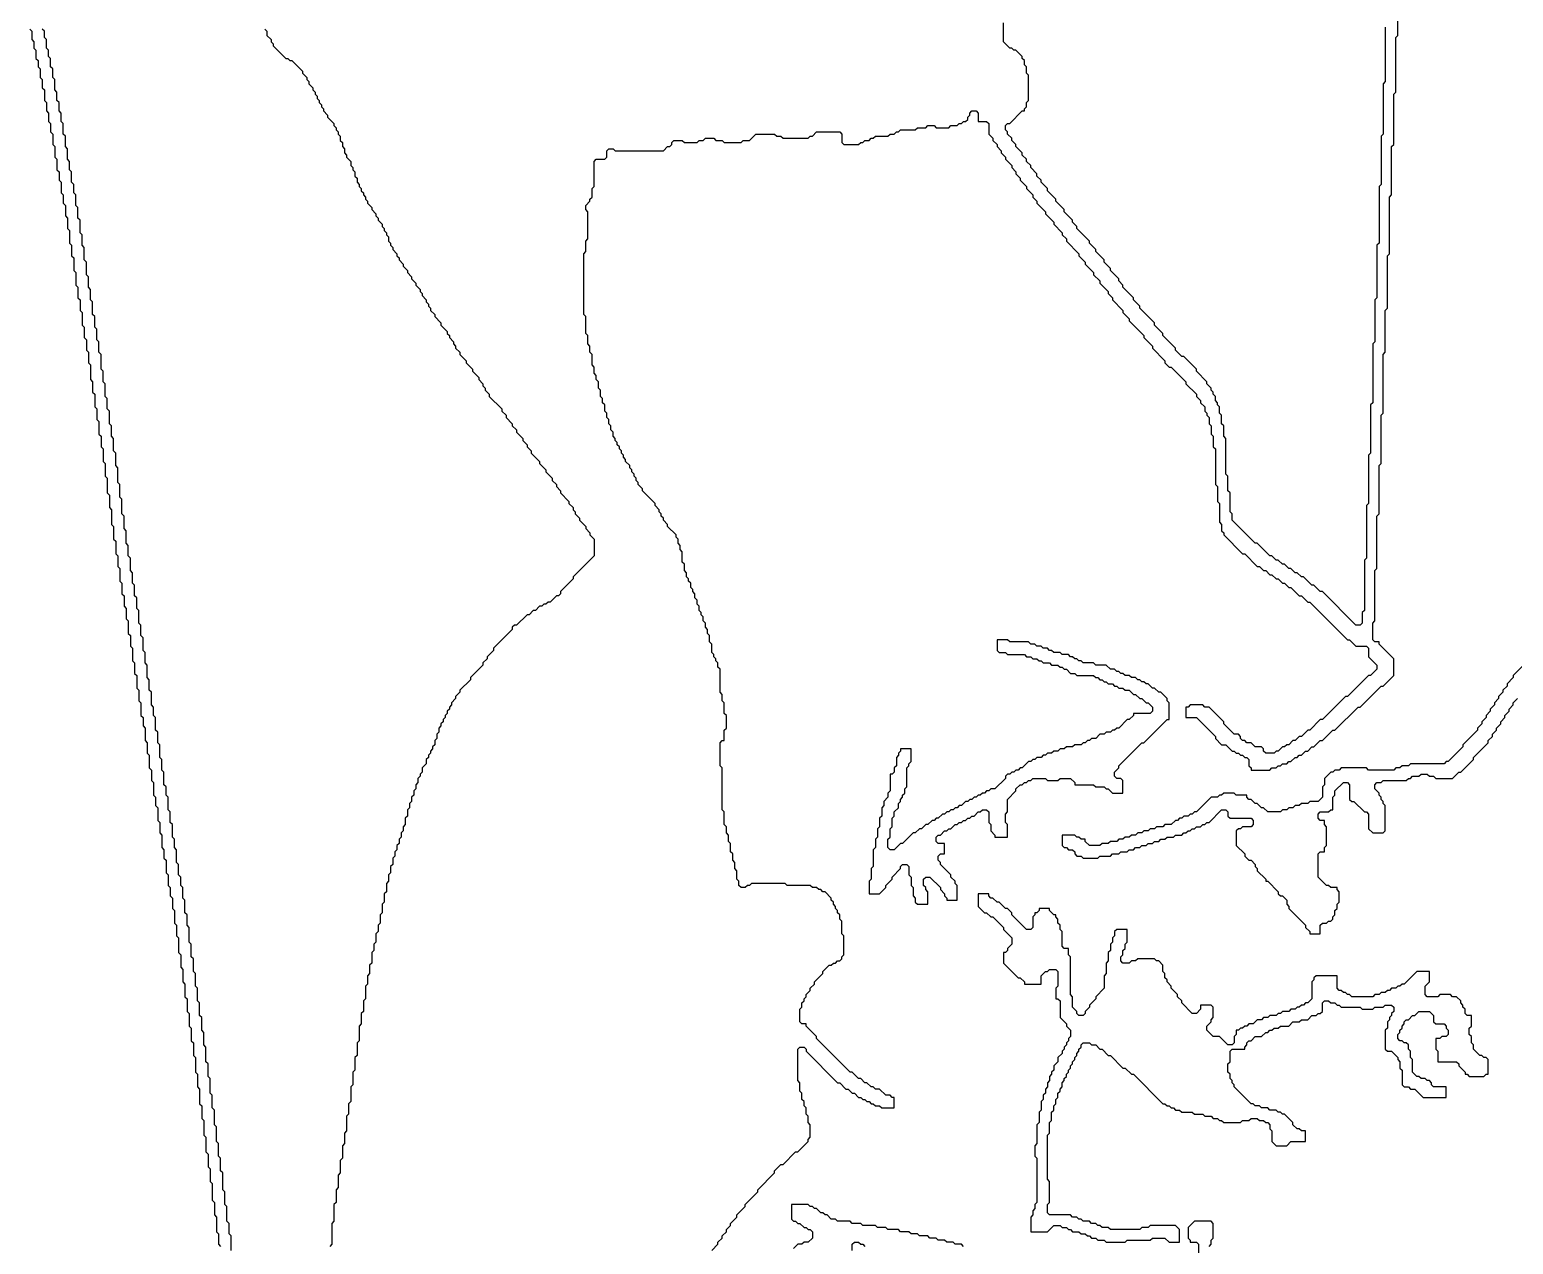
# Model space of a CAD drawing. Header units: metres. Extents: x 0 to 333, y 0 to 424.
# Drawn here: x 193.4 to 252.3, y 69.8 to 118 of the extents above; entities that cross this region are included whole.
import ezdxf

# ---------------------------------------------------------------- set-up
doc = ezdxf.new("R2010")
doc.units = ezdxf.units.M

msp = doc.modelspace()

# ---------------------------------------------------------------- linework, layer by layer
for points in [[(220.5, 69.5), (220.75, 69.75), (220.75, 69.833), (220.917, 70), (220.917, 70.083), (221.083, 70.25), (221.083, 70.333), (221.25, 70.5), (221.25, 70.583), (221.5, 70.833), (221.5, 70.917), (221.833, 71.25), (221.833, 71.333), (222.333, 71.833), (222.333, 71.917), (223, 72.583), (223, 72.667), (223.25, 72.917), (223.333, 72.917), (223.833, 73.417), (223.917, 73.417), (224.333, 73.833), (224.333, 73.917), (224.417, 74), (224.417, 74.5), (224.333, 74.583), (224.333, 74.833), (224.25, 74.917), (224.25, 75.167), (224.167, 75.25), (224.167, 75.417), (224.083, 75.5), (224.083, 75.75), (224, 75.833), (224, 76.167), (223.917, 76.25), (223.917, 77.5), (224, 77.583), (224.167, 77.583), (224.25, 77.5), (224.25, 77.417), (225.5, 76.167), (225.583, 76.167), (225.833, 75.917), (225.917, 75.917), (226.083, 75.75), (226.167, 75.75), (226.333, 75.583), (226.417, 75.583), (226.5, 75.5), (226.583, 75.5), (226.667, 75.417), (226.75, 75.417), (226.833, 75.333), (226.917, 75.333), (227, 75.25), (227.167, 75.25), (227.25, 75.167), (227.75, 75.167), (227.75, 75.583), (227.667, 75.583), (227.583, 75.667), (227.417, 75.667), (227.167, 75.917), (227, 75.917), (226.917, 76), (226.833, 76), (226.667, 76.167), (226.583, 76.167), (226.417, 76.333), (226.333, 76.333), (226.083, 76.583), (226, 76.583), (224.667, 77.917), (224.667, 78), (224.25, 78.417), (224.25, 78.5), (224.083, 78.5), (224, 78.583), (224, 79.083), (224.083, 79.167), (224.083, 79.333), (224.167, 79.417), (224.167, 79.5), (224.25, 79.583), (224.25, 79.667), (224.417, 79.833), (224.417, 79.917), (224.583, 80.083), (224.583, 80.167), (224.917, 80.5), (224.917, 80.583), (225.167, 80.833), (225.25, 80.833), (225.333, 80.917), (225.417, 80.917), (225.5, 81), (225.583, 81), (225.667, 81.083), (225.667, 81.167), (225.75, 81.25), (225.75, 82), (225.667, 82.083), (225.667, 82.583), (225.583, 82.667), (225.583, 82.833), (225.5, 82.917), (225.5, 83), (225.417, 83.083), (225.417, 83.167), (225.333, 83.25), (225.333, 83.333), (225.25, 83.417), (225.25, 83.5), (225, 83.75), (224.917, 83.75), (224.833, 83.833), (224.75, 83.833), (224.667, 83.917), (224.5, 83.917), (224.417, 84), (223.5, 84), (223.417, 84.083), (222.083, 84.083), (222, 84), (221.917, 84), (221.833, 83.917), (221.667, 83.917), (221.583, 84), (221.583, 84.167), (221.5, 84.25), (221.5, 84.583), (221.417, 84.667), (221.417, 84.917), (221.333, 85), (221.333, 85.25), (221.25, 85.333), (221.25, 85.667), (221.167, 85.75), (221.167, 86), (221.083, 86.083), (221.083, 86.333), (221, 86.417), (221, 86.917), (220.917, 87), (220.917, 88.667), (220.833, 88.75), (220.833, 89.667), (220.917, 89.75), (221, 89.75), (221, 90.167), (221.083, 90.25), (221.083, 90.75), (221, 90.833), (221, 91.25), (220.917, 91.333), (220.917, 91.583), (220.833, 91.667), (220.833, 92.583), (220.75, 92.667), (220.75, 92.833), (220.667, 92.917), (220.667, 93), (220.583, 93.083), (220.583, 93.167), (220.5, 93.25), (220.5, 93.583), (220.417, 93.667), (220.417, 93.917), (220.333, 94), (220.333, 94.167), (220.25, 94.25), (220.25, 94.417), (220.167, 94.5), (220.167, 94.667), (220.083, 94.75), (220.083, 94.833), (220, 94.917), (220, 95.083), (219.917, 95.167), (219.917, 95.333), (219.833, 95.417), (219.833, 95.583), (219.75, 95.667), (219.75, 95.75), (219.667, 95.833), (219.667, 96), (219.583, 96.083), (219.583, 96.167), (219.5, 96.25), (219.5, 96.417), (219.417, 96.5), (219.417, 96.75), (219.333, 96.833), (219.333, 97.25), (219.25, 97.333), (219.25, 97.5), (219.167, 97.583), (219.167, 97.75), (219.083, 97.833), (219.083, 97.917), (218.75, 98.25), (218.75, 98.333), (218.583, 98.5), (218.583, 98.583), (218.5, 98.667), (218.5, 98.75), (218.417, 98.833), (218.417, 98.917), (218.25, 99.083), (218.25, 99.167), (217.75, 99.667), (217.75, 99.75), (217.583, 99.917), (217.583, 100), (217.5, 100.083), (217.5, 100.167), (217.417, 100.25), (217.417, 100.333), (217.333, 100.417), (217.333, 100.5), (217.25, 100.583), (217.25, 100.667), (217.083, 100.833), (217.083, 100.917), (217, 101), (217, 101.083), (216.917, 101.167), (216.917, 101.25), (216.833, 101.333), (216.833, 101.417), (216.75, 101.5), (216.75, 101.583), (216.667, 101.667), (216.667, 101.75), (216.583, 101.833), (216.583, 102), (216.5, 102.083), (216.5, 102.25), (216.417, 102.333), (216.417, 102.5), (216.333, 102.583), (216.333, 102.75), (216.25, 102.833), (216.25, 103.083), (216.167, 103.167), (216.167, 103.333), (216.083, 103.417), (216.083, 103.667), (216, 103.75), (216, 104), (215.917, 104.083), (215.917, 104.25), (215.833, 104.333), (215.833, 104.583), (215.75, 104.667), (215.75, 105.083), (215.667, 105.167), (215.667, 105.417), (215.583, 105.5), (215.583, 105.833), (215.5, 105.917), (215.5, 106.583), (215.417, 106.667), (215.417, 109.083), (215.5, 109.167), (215.5, 109.583), (215.583, 109.667), (215.583, 110.75), (215.5, 110.833), (215.5, 111), (215.667, 111.167), (215.667, 111.25), (215.75, 111.333), (215.75, 111.667), (215.833, 111.75), (215.833, 112.75), (215.917, 112.833), (216.25, 112.833), (216.333, 112.917), (216.333, 113.167), (216.417, 113.25), (216.583, 113.25), (216.667, 113.167), (218.583, 113.167), (218.75, 113.333), (218.833, 113.333), (218.917, 113.417), (218.917, 113.5), (219, 113.583), (219.333, 113.583), (219.417, 113.5), (219.917, 113.5), (220, 113.583), (220.167, 113.583), (220.25, 113.667), (220.583, 113.667), (220.667, 113.583), (220.917, 113.583), (221, 113.5), (221.667, 113.5), (221.75, 113.583), (222, 113.583), (222.25, 113.833), (223, 113.833), (223.083, 113.75), (223.25, 113.75), (223.333, 113.667), (224.333, 113.667), (224.417, 113.75), (224.5, 113.75), (224.667, 113.917), (225.583, 113.917), (225.667, 113.833), (225.667, 113.5), (225.75, 113.417), (226.333, 113.417), (226.417, 113.5), (226.5, 113.5), (226.583, 113.583), (226.75, 113.583), (226.833, 113.667), (226.917, 113.667), (227, 113.75), (227.5, 113.75), (227.583, 113.833), (227.75, 113.833), (227.833, 113.917), (227.917, 113.917), (228, 114), (228.583, 114), (228.667, 114.083), (229, 114.083), (229.083, 114.167), (229.333, 114.167), (229.417, 114.083), (229.917, 114.083), (230, 114.167), (230.25, 114.167), (230.333, 114.25), (230.417, 114.25), (230.5, 114.333), (230.583, 114.333), (230.667, 114.417), (230.667, 114.5), (230.75, 114.583), (230.75, 114.667), (230.833, 114.75), (231, 114.75), (231.083, 114.667), (231.083, 114.333), (231.417, 114.333), (231.5, 114.25), (231.5, 113.833), (231.667, 113.667), (231.667, 113.583), (231.833, 113.417), (231.833, 113.333), (232, 113.167), (232, 113.083), (232.167, 112.917), (232.167, 112.833), (232.417, 112.583), (232.417, 112.5), (232.583, 112.333), (232.583, 112.25), (232.75, 112.083), (232.75, 112), (233, 111.75), (233, 111.667), (233.25, 111.417), (233.25, 111.333), (233.417, 111.167), (233.417, 111.083), (233.75, 110.75), (233.75, 110.667), (234.083, 110.333), (234.083, 110.25), (234.417, 109.917), (234.417, 109.833), (234.583, 109.667), (234.583, 109.583), (235.083, 109.083), (235.083, 109), (235.333, 108.75), (235.333, 108.667), (235.667, 108.333), (235.667, 108.25), (235.917, 108), (235.917, 107.917), (236.25, 107.583), (236.25, 107.5), (236.417, 107.333), (236.417, 107.25), (236.833, 106.833), (236.833, 106.75), (237.083, 106.5), (237.083, 106.417), (237.667, 105.833), (237.667, 105.75), (238, 105.417), (238, 105.333), (238.5, 104.833), (238.5, 104.75), (238.667, 104.583), (238.75, 104.583), (239.333, 104), (239.333, 103.917), (239.75, 103.5), (239.75, 103.417), (239.917, 103.25), (239.917, 103.167), (240.083, 103), (240.083, 102.833), (240.167, 102.75), (240.167, 102.667), (240.25, 102.583), (240.25, 102.333), (240.333, 102.25), (240.333, 101.917), (240.417, 101.833), (240.417, 101.417), (240.5, 101.333), (240.5, 99.917), (240.583, 99.833), (240.583, 99.25), (240.667, 99.167), (240.667, 98.417), (240.75, 98.333), (240.75, 98.083), (240.833, 98), (240.833, 97.917), (241.583, 97.167), (241.667, 97.167), (242.167, 96.667), (242.25, 96.667), (242.417, 96.5), (242.5, 96.5), (242.667, 96.333), (242.75, 96.333), (242.917, 96.167), (243, 96.167), (243.167, 96), (243.25, 96), (243.417, 95.833), (243.5, 95.833), (243.833, 95.5), (243.917, 95.5), (244.167, 95.25), (244.25, 95.25), (245.75, 93.75), (245.833, 93.75), (246.083, 93.5), (246.5, 93.5), (246.583, 93.417), (246.583, 93.083), (246.917, 92.75), (246.917, 92.583), (246.667, 92.333), (246.583, 92.333), (245.75, 91.5), (245.667, 91.5), (244.75, 90.583), (244.667, 90.583), (244.25, 90.167), (244.167, 90.167), (243.917, 89.917), (243.833, 89.917), (243.667, 89.75), (243.583, 89.75), (243.417, 89.583), (243.333, 89.583), (243.25, 89.5), (243.167, 89.5), (243, 89.333), (242.917, 89.333), (242.833, 89.25), (242.5, 89.25), (242.417, 89.333), (242.417, 89.417), (242.333, 89.5), (242.083, 89.5), (241.917, 89.667), (241.75, 89.667), (241.667, 89.75), (241.583, 89.75), (241.5, 89.833), (241.5, 89.917), (241.417, 90), (241.25, 90), (240.833, 90.417), (240.833, 90.5), (240.25, 91.083), (240.083, 91.083), (240, 91.167), (239.5, 91.167), (239.417, 91.083), (239.333, 91.083), (239.333, 90.667), (239.75, 90.667), (240.5, 89.917), (240.5, 89.833), (240.75, 89.583), (240.917, 89.583), (241.167, 89.333), (241.25, 89.333), (241.333, 89.25), (241.417, 89.25), (241.5, 89.167), (241.583, 89.167), (241.667, 89.083), (241.75, 89.083), (241.833, 89), (241.833, 88.75), (241.917, 88.667), (241.917, 88.583), (242.667, 88.583), (242.75, 88.667), (242.917, 88.667), (243, 88.75), (243.083, 88.75), (243.167, 88.833), (243.333, 88.833), (243.417, 88.917), (243.5, 88.917), (243.667, 89.083), (243.75, 89.083), (243.833, 89.167), (243.917, 89.167), (244.083, 89.333), (244.167, 89.333), (244.333, 89.5), (244.417, 89.5), (244.667, 89.75), (244.75, 89.75), (245.167, 90.167), (245.25, 90.167), (246.167, 91.083), (246.25, 91.083), (247.083, 91.917), (247.167, 91.917), (247.583, 92.333), (247.583, 93), (247, 93.583), (247, 93.667), (246.833, 93.667), (246.75, 93.75), (246.75, 94.417), (246.833, 94.5), (246.833, 96.5), (246.917, 96.583), (246.917, 98.667), (247, 98.75), (247, 100.667), (247.083, 100.75), (247.083, 102.667), (247.167, 102.75), (247.167, 105.083), (247.25, 105.167), (247.25, 106.833), (247.333, 106.917), (247.333, 109), (247.417, 109.083), (247.417, 111.333), (247.5, 111.417), (247.5, 113.333), (247.583, 113.417), (247.583, 115.417), (247.667, 115.5), (247.667, 117.667), (247.75, 117.75), (247.75, 120)], [(193.417, 118), (193.5, 117.917), (193.5, 117.583), (193.583, 117.5), (193.583, 117.25), (193.667, 117.167), (193.667, 116.833), (193.75, 116.75), (193.75, 116.5), (193.833, 116.417), (193.833, 116.083), (193.917, 116), (193.917, 115.667), (194, 115.583), (194, 115.167), (194.083, 115.083), (194.083, 114.75), (194.167, 114.667), (194.167, 114.333), (194.25, 114.25), (194.25, 113.917), (194.333, 113.833), (194.333, 113.417), (194.417, 113.333), (194.417, 112.917), (194.5, 112.833), (194.5, 112.417), (194.583, 112.333), (194.583, 112), (194.667, 111.917), (194.667, 111.5), (194.75, 111.417), (194.75, 111.083), (194.833, 111), (194.833, 110.583), (194.917, 110.5), (194.917, 110.083), (195, 110), (195, 109.5), (195.083, 109.417), (195.083, 109), (195.167, 108.917), (195.167, 108.417), (195.25, 108.333), (195.25, 107.833), (195.333, 107.75), (195.333, 107.333), (195.417, 107.25), (195.417, 106.833), (195.5, 106.75), (195.5, 106.25), (195.583, 106.167), (195.583, 105.75), (195.667, 105.667), (195.667, 105.25), (195.75, 105.167), (195.75, 104.75), (195.833, 104.667), (195.833, 104.083), (195.917, 104), (195.917, 103.583), (196, 103.5), (196, 103), (196.083, 102.917), (196.083, 102.5), (196.167, 102.417), (196.167, 101.917), (196.25, 101.833), (196.25, 101.417), (196.333, 101.333), (196.333, 100.833), (196.417, 100.75), (196.417, 100.25), (196.5, 100.167), (196.5, 99.583), (196.583, 99.5), (196.583, 99), (196.667, 98.917), (196.667, 98.333), (196.75, 98.25), (196.75, 97.75), (196.833, 97.667), (196.833, 97.167), (196.917, 97.083), (196.917, 96.667), (197, 96.583), (197, 96.083), (197.083, 96), (197.083, 95.583), (197.167, 95.5), (197.167, 95.083), (197.25, 95), (197.25, 94.583), (197.333, 94.5), (197.333, 94), (197.417, 93.917), (197.417, 93.5), (197.5, 93.417), (197.5, 92.917), (197.583, 92.833), (197.583, 92.417), (197.667, 92.333), (197.667, 91.833), (197.75, 91.75), (197.75, 91.333), (197.833, 91.25), (197.833, 90.75), (197.917, 90.667), (197.917, 90.333), (198, 90.25), (198, 89.75), (198.083, 89.667), (198.083, 89.25), (198.167, 89.167), (198.167, 88.667), (198.25, 88.583), (198.25, 88.167), (198.333, 88.083), (198.333, 87.583), (198.417, 87.5), (198.417, 87.167), (198.5, 87.083), (198.5, 86.583), (198.583, 86.5), (198.583, 86.083), (198.667, 86), (198.667, 85.5), (198.75, 85.417), (198.75, 85.083), (198.833, 85), (198.833, 84.5), (198.917, 84.417), (198.917, 84), (199, 83.917), (199, 83.583), (199.083, 83.5), (199.083, 83.083), (199.167, 83), (199.167, 82.5), (199.25, 82.417), (199.25, 82), (199.333, 81.917), (199.333, 81.333), (199.417, 81.25), (199.417, 80.75), (199.5, 80.667), (199.5, 80.167), (199.583, 80.083), (199.583, 79.583), (199.667, 79.5), (199.667, 79), (199.75, 78.917), (199.75, 78.417), (199.833, 78.333), (199.833, 77.833), (199.917, 77.75), (199.917, 77.25), (200, 77.167), (200, 76.583), (200.083, 76.5), (200.083, 76), (200.167, 75.917), (200.167, 75.333), (200.25, 75.25), (200.25, 74.75), (200.333, 74.667), (200.333, 74.083), (200.417, 74), (200.417, 73.417), (200.5, 73.333), (200.5, 72.833), (200.583, 72.75), (200.583, 72.25), (200.667, 72.167), (200.667, 71.5), (200.75, 71.417), (200.75, 70.917), (200.833, 70.833), (200.833, 70.25), (200.917, 70.167), (200.917, 69.75), (201, 69.667)], [(201.417, 69.5), (201.417, 70.083), (201.333, 70.167), (201.333, 70.583), (201.25, 70.667), (201.25, 71.25), (201.167, 71.333), (201.167, 71.833), (201.083, 71.917), (201.083, 72.583), (201, 72.667), (201, 73.167), (200.917, 73.25), (200.917, 73.75), (200.833, 73.833), (200.833, 74.417), (200.75, 74.5), (200.75, 75.083), (200.667, 75.167), (200.667, 75.667), (200.583, 75.75), (200.583, 76.333), (200.5, 76.417), (200.5, 76.917), (200.417, 77), (200.417, 77.583), (200.333, 77.667), (200.333, 78.167), (200.25, 78.25), (200.25, 78.75), (200.167, 78.833), (200.167, 79.333), (200.083, 79.417), (200.083, 79.917), (200, 80), (200, 80.5), (199.917, 80.583), (199.917, 81.083), (199.833, 81.167), (199.833, 81.667), (199.75, 81.75), (199.75, 82.333), (199.667, 82.417), (199.667, 82.833), (199.583, 82.917), (199.583, 83.417), (199.5, 83.5), (199.5, 83.917), (199.417, 84), (199.417, 84.333), (199.333, 84.417), (199.333, 84.833), (199.25, 84.917), (199.25, 85.417), (199.167, 85.5), (199.167, 85.833), (199.083, 85.917), (199.083, 86.417), (199, 86.5), (199, 86.917), (198.917, 87), (198.917, 87.5), (198.833, 87.583), (198.833, 87.917), (198.75, 88), (198.75, 88.5), (198.667, 88.583), (198.667, 89), (198.583, 89.083), (198.583, 89.583), (198.5, 89.667), (198.5, 90.083), (198.417, 90.167), (198.417, 90.667), (198.333, 90.75), (198.333, 91.083), (198.25, 91.167), (198.25, 91.667), (198.167, 91.75), (198.167, 92.167), (198.083, 92.25), (198.083, 92.75), (198, 92.833), (198, 93.25), (197.917, 93.333), (197.917, 93.833), (197.833, 93.917), (197.833, 94.333), (197.75, 94.417), (197.75, 94.917), (197.667, 95), (197.667, 95.417), (197.583, 95.5), (197.583, 95.917), (197.5, 96), (197.5, 96.417), (197.417, 96.5), (197.417, 97), (197.333, 97.083), (197.333, 97.5), (197.25, 97.583), (197.25, 98.083), (197.167, 98.167), (197.167, 98.667), (197.083, 98.75), (197.083, 99.333), (197, 99.417), (197, 99.917), (196.917, 100), (196.917, 100.583), (196.833, 100.667), (196.833, 101.167), (196.75, 101.25), (196.75, 101.75), (196.667, 101.833), (196.667, 102.25), (196.583, 102.333), (196.583, 102.833), (196.5, 102.917), (196.5, 103.333), (196.417, 103.417), (196.417, 103.917), (196.333, 104), (196.333, 104.417), (196.25, 104.5), (196.25, 105.083), (196.167, 105.167), (196.167, 105.583), (196.083, 105.667), (196.083, 106.083), (196, 106.167), (196, 106.583), (195.917, 106.667), (195.917, 107.167), (195.833, 107.25), (195.833, 107.667), (195.75, 107.75), (195.75, 108.167), (195.667, 108.25), (195.667, 108.75), (195.583, 108.833), (195.583, 109.333), (195.5, 109.417), (195.5, 109.833), (195.417, 109.917), (195.417, 110.417), (195.333, 110.5), (195.333, 110.917), (195.25, 111), (195.25, 111.417), (195.167, 111.5), (195.167, 111.833), (195.083, 111.917), (195.083, 112.333), (195, 112.417), (195, 112.75), (194.917, 112.833), (194.917, 113.25), (194.833, 113.333), (194.833, 113.75), (194.75, 113.833), (194.75, 114.25), (194.667, 114.333), (194.667, 114.667), (194.583, 114.75), (194.583, 115.083), (194.5, 115.167), (194.5, 115.5), (194.417, 115.583), (194.417, 116), (194.333, 116.083), (194.333, 116.417), (194.25, 116.5), (194.25, 116.833), (194.167, 116.917), (194.167, 117.167), (194.083, 117.25), (194.083, 117.583), (194, 117.667), (194, 117.917), (193.917, 118)], [(202.75, 118), (202.833, 117.917), (202.833, 117.75), (203, 117.583), (203, 117.5), (203.083, 117.417), (203.083, 117.333), (203.583, 116.833), (203.667, 116.833), (203.75, 116.75), (203.833, 116.75), (204.25, 116.333), (204.25, 116.25), (204.417, 116.083), (204.417, 116), (204.5, 115.917), (204.5, 115.833), (204.667, 115.667), (204.667, 115.583), (204.75, 115.5), (204.75, 115.417), (204.833, 115.333), (204.833, 115.25), (204.917, 115.167), (204.917, 115.083), (205, 115), (205, 114.917), (205.083, 114.833), (205.083, 114.75), (205.25, 114.583), (205.25, 114.5), (205.5, 114.25), (205.5, 114.167), (205.583, 114.083), (205.583, 114), (205.667, 113.917), (205.667, 113.833), (205.75, 113.75), (205.75, 113.583), (205.833, 113.5), (205.833, 113.333), (205.917, 113.25), (205.917, 113.083), (206, 113), (206, 112.917), (206.167, 112.75), (206.167, 112.583), (206.25, 112.5), (206.25, 112.417), (206.333, 112.333), (206.333, 112.167), (206.417, 112.083), (206.417, 111.917), (206.5, 111.833), (206.5, 111.75), (206.583, 111.667), (206.583, 111.583), (206.667, 111.5), (206.667, 111.417), (206.75, 111.333), (206.75, 111.25), (206.833, 111.167), (206.833, 111.083), (207, 110.917), (207, 110.833), (207.167, 110.667), (207.167, 110.583), (207.25, 110.5), (207.25, 110.417), (207.417, 110.25), (207.417, 110.167), (207.5, 110.083), (207.5, 110), (207.583, 109.917), (207.583, 109.833), (207.667, 109.75), (207.667, 109.583), (207.75, 109.5), (207.75, 109.417), (207.833, 109.333), (207.833, 109.25), (208, 109.083), (208, 109), (208.083, 108.917), (208.083, 108.833), (208.25, 108.667), (208.25, 108.583), (208.417, 108.417), (208.417, 108.333), (208.583, 108.167), (208.583, 108.083), (208.75, 107.917), (208.75, 107.833), (208.917, 107.667), (208.917, 107.583), (209, 107.5), (209, 107.417), (209.167, 107.25), (209.167, 107.167), (209.25, 107.083), (209.25, 107), (209.333, 106.917), (209.333, 106.833), (209.5, 106.667), (209.5, 106.583), (209.75, 106.333), (209.75, 106.25), (210, 106), (210, 105.917), (210.083, 105.833), (210.083, 105.75), (210.25, 105.583), (210.25, 105.5), (210.333, 105.417), (210.333, 105.333), (210.5, 105.167), (210.5, 105.083), (210.75, 104.833), (210.75, 104.75), (211, 104.5), (211, 104.417), (211.25, 104.167), (211.25, 104.083), (211.417, 103.917), (211.417, 103.833), (211.5, 103.75), (211.5, 103.667), (211.667, 103.5), (211.667, 103.417), (212.167, 102.917), (212.167, 102.833), (212.333, 102.667), (212.333, 102.583), (212.583, 102.333), (212.583, 102.25), (212.75, 102.083), (212.75, 102), (213, 101.75), (213, 101.667), (213.167, 101.5), (213.167, 101.417), (213.333, 101.25), (213.333, 101.167), (213.667, 100.833), (213.667, 100.75), (213.917, 100.5), (213.917, 100.417), (214.167, 100.167), (214.167, 100.083), (214.333, 99.917), (214.333, 99.833), (214.5, 99.667), (214.5, 99.583), (214.833, 99.25), (214.833, 99.167), (215, 99), (215, 98.917), (215.083, 98.833), (215.083, 98.75), (215.25, 98.583), (215.25, 98.5), (215.5, 98.25), (215.5, 98.167), (215.667, 98), (215.667, 97.917), (215.833, 97.75), (215.833, 97.083), (215, 96.25), (215, 96.167), (214.5, 95.667), (214.5, 95.583), (214.417, 95.5), (214.333, 95.5), (214.083, 95.25), (214, 95.25), (213.917, 95.167), (213.833, 95.167), (213.75, 95.083), (213.667, 95.083), (213.5, 94.917), (213.417, 94.917), (213.25, 94.75), (213.167, 94.75), (212.75, 94.333), (212.667, 94.333), (212.583, 94.25), (212.583, 94.167), (211.833, 93.417), (211.833, 93.333), (211.583, 93.083), (211.583, 93), (211.417, 92.833), (211.417, 92.75), (210.917, 92.25), (210.917, 92.167), (210.5, 91.75), (210.5, 91.667), (210.333, 91.5), (210.333, 91.417), (210.167, 91.25), (210.167, 91.167), (210.083, 91.083), (210.083, 91), (210, 90.917), (210, 90.833), (209.917, 90.75), (209.917, 90.667), (209.833, 90.583), (209.833, 90.5), (209.75, 90.417), (209.75, 90.333), (209.667, 90.25), (209.667, 90.083), (209.583, 90), (209.583, 89.833), (209.5, 89.75), (209.5, 89.583), (209.417, 89.5), (209.417, 89.417), (209.333, 89.333), (209.333, 89.25), (209.25, 89.167), (209.25, 89.083), (209.167, 89), (209.167, 88.833), (209, 88.667), (209, 88.5), (208.917, 88.417), (208.917, 88.333), (208.833, 88.25), (208.833, 88.083), (208.75, 88), (208.75, 87.833), (208.667, 87.75), (208.667, 87.583), (208.583, 87.5), (208.583, 87.333), (208.5, 87.25), (208.5, 87.083), (208.417, 87), (208.417, 86.75), (208.333, 86.667), (208.333, 86.417), (208.25, 86.333), (208.25, 86.167), (208.167, 86.083), (208.167, 85.917), (208.083, 85.833), (208.083, 85.667), (208, 85.583), (208, 85.417), (207.917, 85.333), (207.917, 85.167), (207.833, 85.083), (207.833, 84.833), (207.75, 84.75), (207.75, 84.5), (207.667, 84.417), (207.667, 84.167), (207.583, 84.083), (207.583, 83.75), (207.5, 83.667), (207.5, 83.333), (207.417, 83.25), (207.417, 82.917), (207.333, 82.833), (207.333, 82.5), (207.25, 82.417), (207.25, 82.167), (207.167, 82.083), (207.167, 81.75), (207.083, 81.667), (207.083, 81.417), (207, 81.333), (207, 80.917), (206.917, 80.833), (206.917, 80.5), (206.833, 80.417), (206.833, 80.083), (206.75, 80), (206.75, 79.5), (206.667, 79.417), (206.667, 79), (206.583, 78.917), (206.583, 78.5), (206.5, 78.417), (206.5, 77.833), (206.417, 77.75), (206.417, 77.25), (206.333, 77.167), (206.333, 76.667), (206.25, 76.583), (206.25, 76.083), (206.167, 76), (206.167, 75.417), (206.083, 75.333), (206.083, 74.917), (206, 74.833), (206, 74.25), (205.917, 74.167), (205.917, 73.75), (205.833, 73.667), (205.833, 73.167), (205.75, 73.083), (205.75, 72.583), (205.667, 72.5), (205.667, 72), (205.583, 71.917), (205.583, 71.417), (205.5, 71.333), (205.5, 70.667), (205.417, 70.583), (205.417, 69.75), (205.333, 69.667)], [(247.25, 118.083), (247.25, 115.917), (247.167, 115.833), (247.167, 113.833), (247.083, 113.75), (247.083, 111.833), (247, 111.75), (247, 109.5), (246.917, 109.417), (246.917, 107.333), (246.833, 107.25), (246.833, 105.583), (246.75, 105.5), (246.75, 103.167), (246.667, 103.083), (246.667, 101.167), (246.583, 101.083), (246.583, 99.167), (246.5, 99.083), (246.5, 97), (246.417, 96.917), (246.417, 94.917), (246.333, 94.833), (246.333, 94.417), (246.25, 94.333), (246.083, 94.333), (244.75, 95.667), (244.667, 95.667), (244.417, 95.917), (244.333, 95.917), (244, 96.25), (243.917, 96.25), (243.75, 96.417), (243.667, 96.417), (243.5, 96.583), (243.417, 96.583), (243.25, 96.75), (243.167, 96.75), (243, 96.917), (242.917, 96.917), (242.75, 97.083), (242.667, 97.083), (242.167, 97.583), (242.083, 97.583), (241.167, 98.5), (241.167, 98.75), (241.083, 98.833), (241.083, 99.583), (241, 99.667), (241, 100.25), (240.917, 100.333), (240.917, 101.75), (240.833, 101.833), (240.833, 102.25), (240.75, 102.333), (240.75, 102.667), (240.667, 102.75), (240.667, 103), (240.583, 103.083), (240.583, 103.167), (240.5, 103.25), (240.5, 103.417), (240.417, 103.5), (240.417, 103.583), (240.333, 103.667), (240.333, 103.75), (240.167, 103.917), (240.167, 104), (239.75, 104.417), (239.75, 104.5), (239.25, 105), (239.167, 105), (238.917, 105.25), (238.917, 105.333), (238.417, 105.833), (238.417, 105.917), (238.083, 106.25), (238.083, 106.333), (237.5, 106.917), (237.5, 107), (237.25, 107.25), (237.25, 107.333), (236.833, 107.75), (236.833, 107.833), (236.667, 108), (236.667, 108.083), (236.333, 108.417), (236.333, 108.5), (236.083, 108.75), (236.083, 108.833), (235.75, 109.167), (235.75, 109.25), (235.5, 109.5), (235.5, 109.583), (235, 110.083), (235, 110.167), (234.833, 110.333), (234.833, 110.417), (234.5, 110.75), (234.5, 110.833), (234.167, 111.167), (234.167, 111.25), (233.833, 111.583), (233.833, 111.667), (233.583, 111.917), (233.583, 112), (233.417, 112.167), (233.417, 112.25), (233.167, 112.5), (233.167, 112.583), (233, 112.75), (233, 112.833), (232.833, 113), (232.833, 113.083), (232.583, 113.333), (232.583, 113.417), (232.417, 113.583), (232.417, 113.667), (232.25, 113.833), (232.25, 113.917), (232.167, 114), (232.167, 114.167), (232.25, 114.25), (232.333, 114.25), (232.833, 114.75), (232.917, 114.75), (232.917, 114.833), (233, 114.917), (233, 115.083), (233.083, 115.167), (233.083, 116.167), (233, 116.25), (233, 116.5), (232.917, 116.583), (232.917, 116.75), (232.833, 116.833), (232.833, 116.917), (232.583, 117.167), (232.5, 117.167), (232.417, 117.25), (232.333, 117.25), (232.083, 117.5), (232.083, 118.25)], [(253.333, 93.333), (252.333, 92.333), (252.333, 92.25), (252.083, 92), (252.083, 91.917), (251.917, 91.75), (251.917, 91.667), (251.75, 91.5), (251.75, 91.417), (251.583, 91.25), (251.583, 91.167), (251.417, 91), (251.417, 90.917), (251.25, 90.75), (251.25, 90.667), (251.083, 90.5), (251.083, 90.417), (250.917, 90.25), (250.917, 90.167), (250.333, 89.583), (250.333, 89.5), (249.75, 88.917), (249.667, 88.917), (249.583, 88.833), (248.25, 88.833), (248.167, 88.75), (247.917, 88.75), (247.833, 88.667), (247.667, 88.667), (247.583, 88.583), (246.583, 88.583), (246.5, 88.667), (245.5, 88.667), (245.417, 88.583), (245.25, 88.583), (245.167, 88.5), (245.083, 88.5), (244.833, 88.25), (244.833, 88), (244.75, 87.917), (244.75, 87.5), (244.583, 87.333), (244.25, 87.333), (244.167, 87.25), (243.917, 87.25), (243.833, 87.167), (243.667, 87.167), (243.583, 87.083), (243.417, 87.083), (243.333, 87), (243.167, 87), (243.083, 86.917), (242.583, 86.917), (242.417, 87.083), (242.333, 87.083), (242.167, 87.25), (242.083, 87.25), (241.917, 87.417), (241.833, 87.417), (241.75, 87.5), (241.75, 87.583), (241.333, 87.583), (241.25, 87.667), (240.833, 87.667), (240.75, 87.583), (240.667, 87.583), (240.583, 87.5), (240.333, 87.5), (239.75, 86.917), (239.667, 86.917), (239.583, 86.833), (239.5, 86.833), (239.417, 86.75), (239.25, 86.75), (239.167, 86.667), (239.083, 86.667), (239, 86.583), (238.917, 86.583), (238.75, 86.417), (238.5, 86.417), (238.417, 86.333), (238.167, 86.333), (238.083, 86.25), (237.917, 86.25), (237.833, 86.167), (237.667, 86.167), (237.583, 86.083), (237.417, 86.083), (237.333, 86), (237.167, 86), (237.083, 85.917), (236.917, 85.917), (236.833, 85.833), (236.667, 85.833), (236.583, 85.75), (236.333, 85.75), (236.25, 85.667), (236, 85.667), (235.917, 85.583), (235.5, 85.583), (235.333, 85.75), (235.333, 85.833), (235.167, 85.833), (235.083, 85.917), (235, 85.917), (234.917, 86), (234.417, 86), (234.417, 85.583), (234.5, 85.5), (234.583, 85.5), (234.667, 85.417), (234.833, 85.417), (234.917, 85.333), (234.917, 85.25), (235, 85.167), (235.167, 85.167), (235.25, 85.083), (235.833, 85.083), (235.917, 85.167), (236.333, 85.167), (236.417, 85.25), (236.667, 85.25), (236.75, 85.333), (237, 85.333), (237.083, 85.417), (237.25, 85.417), (237.333, 85.5), (237.5, 85.5), (237.583, 85.583), (237.75, 85.583), (237.833, 85.667), (238, 85.667), (238.083, 85.75), (238.25, 85.75), (238.333, 85.833), (238.5, 85.833), (238.583, 85.917), (238.833, 85.917), (238.917, 86), (239.167, 86), (239.25, 86.083), (239.333, 86.083), (239.417, 86.167), (239.5, 86.167), (239.583, 86.25), (239.667, 86.25), (239.75, 86.333), (239.917, 86.333), (240, 86.417), (240.083, 86.417), (240.167, 86.5), (240.25, 86.5), (240.75, 87), (240.917, 87), (241, 86.917), (241, 86.75), (241.083, 86.667), (241.917, 86.667), (242, 86.583), (242, 86.417), (241.917, 86.333), (241.583, 86.333), (241.5, 86.25), (241.417, 86.25), (241.333, 86.167), (241.333, 85.583), (241.667, 85.25), (241.667, 85.167), (241.833, 85), (241.917, 85), (242.083, 84.833), (242.083, 84.75), (242.167, 84.667), (242.167, 84.583), (242.5, 84.25), (242.5, 84.167), (242.583, 84.167), (243, 83.75), (243, 83.667), (243.083, 83.583), (243.167, 83.583), (243.333, 83.417), (243.333, 83.25), (243.417, 83.167), (243.417, 83.083), (244.083, 82.417), (244.083, 82.333), (244.25, 82.167), (244.25, 82.083), (244.667, 82.083), (244.667, 82.417), (244.75, 82.5), (244.917, 82.5), (245, 82.583), (245.083, 82.583), (245.167, 82.667), (245.167, 82.75), (245.25, 82.833), (245.25, 83), (245.333, 83.083), (245.333, 83.25), (245.417, 83.333), (245.417, 83.75), (245.333, 83.833), (245.333, 83.917), (245.083, 83.917), (245, 84), (244.917, 84), (244.583, 84.333), (244.583, 85.25), (244.667, 85.333), (244.833, 85.333), (244.833, 85.5), (244.917, 85.583), (244.917, 86.333), (244.833, 86.417), (244.833, 86.583), (244.667, 86.583), (244.583, 86.667), (244.583, 86.833), (244.667, 86.917), (245, 86.917), (245.083, 87), (245.167, 87), (245.167, 87.5), (245.25, 87.583), (245.25, 87.75), (245.583, 88.083), (245.75, 88.083), (245.833, 88), (245.833, 87.417), (245.917, 87.333), (246, 87.333), (246.417, 86.917), (246.5, 86.917), (246.583, 86.833), (246.583, 86.25), (246.75, 86.083), (247.167, 86.083), (247.25, 86.167), (247.25, 87.167), (247.167, 87.25), (247.167, 87.333), (247.083, 87.417), (247.083, 87.5), (247, 87.583), (247, 87.667), (246.833, 87.833), (246.833, 88), (246.917, 88.083), (247.083, 88.083), (247.167, 88.167), (248.083, 88.167), (248.167, 88.25), (248.25, 88.25), (248.333, 88.333), (248.583, 88.333), (248.667, 88.417), (248.917, 88.417), (249, 88.333), (249.167, 88.333), (249.25, 88.25), (249.917, 88.25), (250.167, 88.5), (250.25, 88.5), (250.75, 89), (250.75, 89.083), (251.333, 89.667), (251.333, 89.75), (251.5, 89.917), (251.5, 90), (251.667, 90.167), (251.667, 90.25), (251.833, 90.417), (251.833, 90.5), (252, 90.667), (252, 90.75), (252.167, 90.917), (252.167, 91), (252.333, 91.167), (252.333, 91.25), (252.5, 91.417)], [(230.5, 69.667), (230.417, 69.75), (230.167, 69.75), (230.083, 69.833), (229.833, 69.833), (229.75, 69.917), (229.5, 69.917), (229.417, 70), (229.167, 70), (229.083, 70.083), (228.75, 70.083), (228.667, 70.167), (228.417, 70.167), (228.333, 70.25), (228, 70.25), (227.917, 70.333), (227.5, 70.333), (227.417, 70.417), (227.083, 70.417), (227, 70.5), (226.5, 70.5), (226.417, 70.583), (226.083, 70.583), (226, 70.667), (225.5, 70.667), (225.417, 70.75), (225.25, 70.75), (225.083, 70.917), (225, 70.917), (224.917, 71), (224.833, 71), (224.667, 71.167), (224.583, 71.167), (224.5, 71.25), (224.417, 71.25), (224.333, 71.333), (223.667, 71.333), (223.667, 70.75), (223.75, 70.667), (223.833, 70.667), (223.917, 70.583), (224, 70.583), (224.167, 70.417), (224.25, 70.417), (224.333, 70.333), (224.417, 70.333), (224.5, 70.25), (224.5, 70), (224.333, 69.833), (224.167, 69.833), (224.083, 69.75), (223.917, 69.75), (223.75, 69.583)], [(240.25, 69.667), (240.333, 69.75), (240.333, 69.917), (240.417, 70), (240.417, 70.583), (240.333, 70.667), (239.667, 70.667), (239.417, 70.417), (239.417, 70), (239.5, 69.917), (239.5, 69.833), (239.75, 69.833), (239.833, 69.75), (239.833, 69.417)], [(226.083, 69.5), (226.083, 69.75), (226.167, 69.833), (226.333, 69.833), (226.417, 69.75), (226.5, 69.75), (226.583, 69.667)]]:
    msp.add_lwpolyline(points)
for points in [[(231.833, 93.75), (231.833, 93.333), (231.917, 93.25), (232.167, 93.25), (232.25, 93.167), (232.917, 93.167), (233, 93.083), (233.167, 93.083), (233.25, 93), (233.417, 93), (233.5, 92.917), (233.583, 92.917), (233.667, 92.833), (233.917, 92.833), (234, 92.75), (234.25, 92.75), (234.333, 92.667), (234.417, 92.667), (234.5, 92.583), (234.583, 92.583), (234.75, 92.417), (234.917, 92.417), (235, 92.333), (235.667, 92.333), (235.75, 92.25), (235.833, 92.25), (235.917, 92.167), (236, 92.167), (236.083, 92.083), (236.167, 92.083), (236.25, 92), (236.417, 92), (236.5, 91.917), (236.583, 91.917), (236.667, 91.833), (236.833, 91.833), (236.917, 91.75), (237.083, 91.75), (237.25, 91.583), (237.333, 91.583), (237.5, 91.417), (237.583, 91.417), (237.75, 91.25), (237.833, 91.25), (238, 91.083), (238, 90.917), (237.917, 90.833), (237.25, 90.833), (237.25, 90.75), (237.083, 90.583), (237, 90.583), (236.667, 90.25), (236.583, 90.25), (236.5, 90.167), (236.417, 90.167), (236.333, 90.083), (236.167, 90.083), (236.083, 90), (235.917, 90), (235.75, 89.833), (235.583, 89.833), (235.5, 89.75), (235.417, 89.75), (235.333, 89.667), (235.25, 89.667), (235.167, 89.583), (234.917, 89.583), (234.833, 89.5), (234.583, 89.5), (234.5, 89.417), (234.333, 89.417), (234.25, 89.333), (234.083, 89.333), (234, 89.25), (233.833, 89.25), (233.75, 89.167), (233.667, 89.167), (233.583, 89.083), (233.417, 89.083), (233.333, 89), (233.25, 89), (233.167, 88.917), (233.083, 88.917), (232.833, 88.667), (232.75, 88.667), (232.667, 88.583), (232.583, 88.583), (232.5, 88.5), (232.417, 88.5), (232.333, 88.417), (232.25, 88.417), (232.167, 88.333), (232.167, 88.25), (231.75, 87.833), (231.583, 87.833), (231.5, 87.75), (231.417, 87.75), (231.333, 87.667), (231.25, 87.667), (231.167, 87.583), (231.083, 87.583), (231, 87.5), (230.917, 87.5), (230.833, 87.417), (230.75, 87.417), (230.667, 87.333), (230.583, 87.333), (230.417, 87.167), (230.333, 87.167), (230.25, 87.083), (230.167, 87.083), (230.083, 87), (230, 87), (229.917, 86.917), (229.833, 86.917), (229.75, 86.833), (229.667, 86.833), (229.5, 86.667), (229.417, 86.667), (229.333, 86.583), (229.25, 86.583), (229.083, 86.417), (229, 86.417), (228.833, 86.25), (228.75, 86.25), (228.583, 86.083), (228.5, 86.083), (228.083, 85.667), (228, 85.667), (227.75, 85.417), (227.583, 85.417), (227.5, 85.5), (227.5, 85.833), (227.583, 85.917), (227.583, 86.25), (227.667, 86.333), (227.667, 86.667), (227.75, 86.75), (227.75, 86.917), (227.917, 87.083), (227.917, 87.25), (228, 87.333), (228, 87.417), (228.083, 87.5), (228.083, 87.583), (228.167, 87.667), (228.167, 87.833), (228.25, 87.917), (228.25, 88.667), (228.333, 88.75), (228.333, 88.833), (228.417, 88.917), (228.417, 89.417), (228, 89.417), (228, 89.333), (227.917, 89.25), (227.917, 89.167), (227.833, 89.083), (227.833, 88.75), (227.75, 88.667), (227.75, 88.5), (227.667, 88.417), (227.583, 88.417), (227.583, 87.75), (227.5, 87.667), (227.5, 87.5), (227.333, 87.333), (227.333, 87.167), (227.25, 87.083), (227.25, 86.75), (227.167, 86.667), (227.167, 86.333), (227.083, 86.25), (227.083, 85.917), (227, 85.833), (227, 85.5), (226.917, 85.417), (226.917, 84.75), (226.833, 84.667), (226.833, 84.25), (226.75, 84.167), (226.75, 83.667), (227.167, 83.667), (227.417, 83.917), (227.417, 84), (227.667, 84.25), (227.667, 84.333), (228, 84.667), (228, 84.75), (228.083, 84.833), (228.25, 84.833), (228.333, 84.75), (228.333, 84.417), (228.417, 84.333), (228.417, 84), (228.5, 83.917), (228.5, 83.583), (228.583, 83.5), (228.583, 83.333), (228.667, 83.25), (229.083, 83.25), (229.083, 83.75), (229, 83.833), (229, 83.917), (228.917, 84), (228.917, 84.25), (229, 84.333), (229.167, 84.333), (229.583, 83.917), (229.583, 83.833), (229.75, 83.667), (229.75, 83.583), (229.833, 83.5), (229.833, 83.417), (230.25, 83.417), (230.25, 84), (230.167, 84.083), (230.167, 84.167), (230, 84.333), (230, 84.417), (229.583, 84.833), (229.583, 84.917), (229.5, 85), (229.5, 85.167), (229.583, 85.25), (229.75, 85.25), (229.75, 85.667), (229.5, 85.667), (229.417, 85.75), (229.417, 85.917), (229.5, 86), (229.583, 86), (229.75, 86.167), (229.833, 86.167), (229.917, 86.25), (230, 86.25), (230.167, 86.417), (230.25, 86.417), (230.333, 86.5), (230.417, 86.5), (230.5, 86.583), (230.583, 86.583), (230.667, 86.667), (230.75, 86.667), (230.833, 86.75), (230.917, 86.75), (231.083, 86.917), (231.167, 86.917), (231.25, 87), (231.417, 87), (231.5, 86.917), (231.5, 86.5), (231.583, 86.417), (231.583, 86.167), (231.75, 86), (231.75, 85.917), (232.25, 85.917), (232.25, 86.417), (232.167, 86.5), (232.167, 86.833), (232.25, 86.917), (232.25, 87.417), (232.583, 87.75), (232.583, 87.833), (232.75, 88), (232.833, 88), (232.917, 88.083), (233, 88.083), (233.083, 88.167), (233.167, 88.167), (233.25, 88.25), (233.75, 88.25), (233.833, 88.167), (234.25, 88.167), (234.333, 88.25), (234.75, 88.25), (234.917, 88.083), (234.917, 88), (235.667, 88), (235.75, 87.917), (236.083, 87.917), (236.167, 87.833), (236.25, 87.833), (236.417, 87.667), (236.833, 87.667), (236.833, 88.167), (236.75, 88.25), (236.583, 88.25), (236.5, 88.333), (236.5, 88.5), (236.667, 88.667), (236.667, 88.75), (237.583, 89.667), (237.667, 89.667), (238.583, 90.583), (238.667, 90.583), (238.667, 91.25), (238.583, 91.333), (238.583, 91.417), (238.333, 91.667), (238.25, 91.667), (238.083, 91.833), (238, 91.833), (237.833, 92), (237.75, 92), (237.667, 92.083), (237.583, 92.083), (237.5, 92.167), (237.417, 92.167), (237.333, 92.25), (237.167, 92.25), (237.083, 92.333), (236.917, 92.333), (236.833, 92.417), (236.75, 92.417), (236.667, 92.5), (236.583, 92.5), (236.5, 92.583), (236.333, 92.583), (236.167, 92.75), (235.75, 92.75), (235.667, 92.833), (235.25, 92.833), (235.167, 92.917), (235.083, 92.917), (235, 93), (234.917, 93), (234.833, 93.083), (234.75, 93.083), (234.667, 93.167), (234.417, 93.167), (234.333, 93.25), (234.083, 93.25), (234, 93.333), (233.917, 93.333), (233.833, 93.417), (233.667, 93.417), (233.583, 93.5), (233.417, 93.5), (233.333, 93.583), (233.167, 93.583), (233.083, 93.667), (232.333, 93.667), (232.25, 93.75)], [(231.083, 83.667), (231.083, 83.167), (231.333, 82.917), (231.417, 82.917), (231.583, 82.75), (231.667, 82.75), (232.083, 82.333), (232.083, 82.25), (232.417, 81.917), (232.417, 81.667), (232.25, 81.5), (232.25, 81.417), (232.167, 81.333), (232.083, 81.333), (232.083, 80.917), (232.667, 80.333), (232.75, 80.333), (232.917, 80.167), (232.917, 80.083), (233.583, 80.083), (233.583, 80.417), (233.75, 80.583), (233.833, 80.583), (233.917, 80.667), (234.167, 80.667), (234.25, 80.583), (234.25, 80), (234.167, 79.917), (234.167, 79.5), (234.25, 79.5), (234.333, 79.417), (234.333, 78.75), (234.583, 78.5), (234.583, 78.417), (234.75, 78.25), (234.75, 78), (234.667, 77.917), (234.667, 77.833), (234.583, 77.75), (234.583, 77.667), (234.5, 77.583), (234.5, 77.5), (234.417, 77.417), (234.417, 77.333), (234.25, 77.167), (234.25, 77), (234.083, 76.833), (234.083, 76.667), (234, 76.583), (234, 76.5), (233.917, 76.417), (233.917, 76.25), (233.833, 76.167), (233.833, 76), (233.75, 75.917), (233.75, 75.75), (233.667, 75.667), (233.667, 75.5), (233.583, 75.417), (233.583, 75.083), (233.5, 75), (233.5, 74.583), (233.417, 74.5), (233.417, 73.75), (233.333, 73.667), (233.333, 73.25), (233.417, 73.167), (233.417, 71.417), (233.333, 71.333), (233.333, 71.167), (233.25, 71.083), (233.25, 70.917), (233.167, 70.833), (233.167, 70.25), (233.833, 70.25), (234.083, 70.5), (234.333, 70.5), (234.417, 70.417), (234.583, 70.417), (234.667, 70.333), (234.75, 70.333), (234.833, 70.25), (235.083, 70.25), (235.167, 70.167), (235.333, 70.167), (235.417, 70.083), (235.5, 70.083), (235.583, 70), (235.75, 70), (235.833, 69.917), (236.083, 69.917), (236.167, 69.833), (236.917, 69.833), (237, 69.917), (237.917, 69.917), (238, 70), (238.5, 70), (238.667, 69.833), (239.083, 69.833), (239.083, 70.333), (238.917, 70.5), (237.917, 70.5), (237.833, 70.417), (237.583, 70.417), (237.5, 70.333), (236.333, 70.333), (236.25, 70.417), (236, 70.417), (235.917, 70.5), (235.833, 70.5), (235.75, 70.583), (235.583, 70.583), (235.5, 70.667), (235.25, 70.667), (235.167, 70.75), (235.083, 70.75), (235, 70.833), (234.833, 70.833), (234.75, 70.917), (233.917, 70.917), (233.833, 71), (233.833, 71.333), (233.917, 71.417), (233.917, 72.25), (233.833, 72.333), (233.833, 74.083), (233.917, 74.167), (233.917, 74.583), (234, 74.667), (234, 75), (234.083, 75.083), (234.083, 75.25), (234.167, 75.333), (234.167, 75.5), (234.25, 75.583), (234.25, 75.75), (234.333, 75.833), (234.333, 75.917), (234.417, 76), (234.417, 76.167), (234.5, 76.25), (234.5, 76.333), (234.583, 76.417), (234.583, 76.5), (234.667, 76.583), (234.667, 76.667), (234.75, 76.75), (234.75, 76.833), (234.833, 76.917), (234.833, 77), (234.917, 77.083), (234.917, 77.167), (235, 77.25), (235, 77.333), (235.083, 77.417), (235.083, 77.5), (235.167, 77.583), (235.167, 77.667), (235.25, 77.75), (235.5, 77.75), (235.583, 77.667), (235.75, 77.667), (235.917, 77.5), (236, 77.5), (236.25, 77.25), (236.333, 77.25), (236.833, 76.75), (236.917, 76.75), (237.167, 76.5), (237.25, 76.5), (238.417, 75.333), (238.5, 75.333), (238.583, 75.25), (238.667, 75.25), (238.75, 75.167), (238.833, 75.167), (238.917, 75.083), (239.083, 75.083), (239.167, 75), (239.583, 75), (239.667, 74.917), (240, 74.917), (240.083, 74.833), (240.333, 74.833), (240.417, 74.75), (240.583, 74.75), (240.667, 74.667), (240.75, 74.667), (240.833, 74.583), (241.5, 74.583), (241.583, 74.667), (241.833, 74.667), (241.917, 74.75), (242.167, 74.75), (242.25, 74.667), (242.417, 74.667), (242.5, 74.583), (242.583, 74.583), (242.667, 74.5), (242.667, 74.333), (242.75, 74.25), (242.75, 73.833), (242.917, 73.667), (243.333, 73.667), (243.5, 73.833), (244.083, 73.833), (244.083, 74.25), (243.917, 74.25), (243.833, 74.333), (243.75, 74.333), (243.583, 74.5), (243.583, 74.583), (243.25, 74.917), (243.167, 74.917), (243.083, 75), (243, 75), (242.917, 75.083), (242.667, 75.083), (242.583, 75.167), (242.333, 75.167), (242.25, 75.25), (242.083, 75.25), (242, 75.333), (241.917, 75.333), (241.25, 76), (241.25, 76.083), (241.167, 76.167), (241.167, 76.25), (241.083, 76.333), (241.083, 76.5), (241, 76.583), (241, 76.917), (241.083, 77), (241.083, 77.417), (241.167, 77.5), (241.667, 77.5), (241.667, 77.583), (241.75, 77.667), (241.75, 77.75), (241.833, 77.833), (241.917, 77.833), (242.083, 78), (242.333, 78), (242.5, 78.167), (242.583, 78.167), (242.667, 78.25), (242.75, 78.25), (242.833, 78.333), (243, 78.333), (243.083, 78.417), (243.417, 78.417), (243.583, 78.583), (243.833, 78.583), (243.917, 78.667), (244.167, 78.667), (244.333, 78.833), (244.5, 78.833), (244.583, 78.917), (244.667, 78.917), (244.75, 79), (244.75, 79.333), (244.833, 79.417), (245, 79.417), (245.083, 79.333), (245.25, 79.333), (245.333, 79.25), (245.417, 79.25), (245.5, 79.167), (246.25, 79.167), (246.333, 79.083), (246.75, 79.083), (246.833, 79.167), (247.167, 79.167), (247.25, 79.25), (247.5, 79.25), (247.583, 79.167), (247.583, 79), (247.5, 78.917), (247.5, 78.833), (247.417, 78.75), (247.417, 78.667), (247.333, 78.583), (247.333, 78.333), (247.25, 78.25), (247.25, 77.5), (247.333, 77.417), (247.5, 77.417), (247.75, 77.167), (247.75, 77.083), (247.833, 77), (247.833, 76.75), (247.917, 76.667), (247.917, 76.083), (248, 76), (248.167, 76), (248.25, 75.917), (248.417, 75.917), (248.75, 75.583), (249.667, 75.583), (249.667, 76), (249.167, 76), (249.083, 76.083), (249.083, 76.167), (249, 76.25), (248.917, 76.25), (248.833, 76.333), (248.667, 76.333), (248.583, 76.417), (248.5, 76.417), (248.333, 76.583), (248.333, 77.083), (248.25, 77.167), (248.25, 77.417), (248.167, 77.5), (248.167, 77.667), (248.083, 77.75), (248, 77.75), (247.917, 77.833), (247.833, 77.833), (247.75, 77.917), (247.75, 78.083), (247.833, 78.167), (247.833, 78.25), (247.917, 78.333), (247.917, 78.417), (248, 78.5), (248, 78.583), (248.083, 78.667), (248.167, 78.667), (248.333, 78.833), (248.417, 78.833), (248.583, 79), (249, 79), (249.167, 78.833), (249.167, 78.583), (249.25, 78.5), (249.583, 78.5), (249.667, 78.417), (249.667, 78.333), (249.75, 78.25), (249.75, 78.083), (249.667, 78), (249.5, 78), (249.417, 77.917), (249.25, 77.917), (249.25, 77.5), (249.333, 77.417), (249.333, 77), (250.083, 77), (250.167, 76.917), (250.167, 76.833), (250.417, 76.583), (250.417, 76.5), (250.5, 76.5), (250.583, 76.417), (251.167, 76.417), (251.25, 76.5), (251.333, 76.5), (251.333, 77.083), (251.25, 77.167), (251.167, 77.167), (251.083, 77.25), (251, 77.25), (250.75, 77.5), (250.75, 77.667), (250.667, 77.75), (250.667, 78), (250.583, 78.083), (250.583, 78.333), (250.667, 78.417), (250.667, 78.833), (250.5, 78.833), (250.417, 78.917), (250.417, 79.083), (250.333, 79.167), (250.333, 79.25), (250.25, 79.333), (250.25, 79.417), (250.083, 79.583), (249.917, 79.583), (249.833, 79.667), (249.417, 79.667), (249.333, 79.583), (248.917, 79.583), (248.833, 79.667), (248.833, 80), (249, 80.167), (249, 80.583), (248.5, 80.583), (248, 80.083), (247.917, 80.083), (247.833, 80), (247.75, 80), (247.667, 79.917), (247.5, 79.917), (247.417, 79.833), (247.333, 79.833), (247.25, 79.75), (247.083, 79.75), (247, 79.667), (246.833, 79.667), (246.75, 79.583), (245.917, 79.583), (245.833, 79.667), (245.75, 79.667), (245.667, 79.75), (245.583, 79.75), (245.5, 79.833), (245.417, 79.833), (245.333, 79.917), (245.333, 80.417), (244.5, 80.417), (244.417, 80.333), (244.417, 80.25), (244.333, 80.167), (244.333, 79.5), (244.167, 79.333), (244.083, 79.333), (244, 79.25), (243.917, 79.25), (243.833, 79.167), (243.75, 79.167), (243.667, 79.083), (243.5, 79.083), (243.417, 79), (243.167, 79), (243.083, 78.917), (243, 78.917), (242.917, 78.833), (242.667, 78.833), (242.583, 78.75), (242.417, 78.75), (242.333, 78.667), (242.167, 78.667), (242, 78.5), (241.833, 78.5), (241.75, 78.417), (241.667, 78.417), (241.583, 78.333), (241.5, 78.333), (241.417, 78.25), (241.333, 78.25), (241.333, 78.083), (241.25, 78), (241.25, 77.75), (241.167, 77.667), (241, 77.667), (240.667, 78), (240.417, 78), (240.167, 78.25), (240.167, 78.417), (240.333, 78.583), (240.333, 78.667), (240.417, 78.75), (240.417, 79.167), (240.333, 79.25), (239.917, 79.25), (239.917, 79.083), (239.75, 78.917), (239.583, 78.917), (239.167, 79.333), (239.167, 79.417), (239, 79.583), (239, 79.667), (238.75, 79.917), (238.75, 80), (238.583, 80.167), (238.583, 80.25), (238.5, 80.333), (238.5, 80.5), (238.417, 80.583), (238.417, 80.833), (238.25, 81), (238.167, 81), (238.083, 81.083), (237.417, 81.083), (237.333, 81), (237.167, 81), (237.083, 80.917), (236.833, 80.917), (236.75, 81), (236.75, 81.167), (236.833, 81.25), (236.833, 81.417), (236.917, 81.5), (236.917, 81.667), (237, 81.75), (237, 82.25), (236.583, 82.25), (236.5, 82.167), (236.5, 82), (236.417, 81.917), (236.417, 81.75), (236.333, 81.667), (236.333, 81.417), (236.25, 81.333), (236.25, 81), (236.167, 80.917), (236.167, 80.5), (236.083, 80.417), (236.083, 79.917), (235.75, 79.583), (235.75, 79.5), (235.5, 79.25), (235.5, 79.167), (235.333, 79), (235.333, 78.917), (235.25, 78.833), (235.083, 78.833), (235, 78.917), (235, 79), (234.833, 79.167), (234.833, 79.583), (234.75, 79.667), (234.75, 81.167), (234.667, 81.25), (234.667, 81.5), (234.5, 81.5), (234.417, 81.583), (234.417, 82.167), (234.333, 82.25), (234.333, 82.417), (234.25, 82.5), (234.25, 82.667), (234.167, 82.75), (234.167, 82.833), (234.083, 82.833), (233.917, 83), (233.917, 83.083), (233.5, 83.083), (233.5, 83), (233.417, 82.917), (233.333, 82.917), (233.333, 82.833), (233.25, 82.75), (233.25, 82.333), (233.167, 82.25), (233, 82.25), (232.417, 82.833), (232.417, 82.917), (232.25, 83.083), (232.167, 83.083), (231.917, 83.333), (231.833, 83.333), (231.667, 83.5), (231.583, 83.5), (231.5, 83.583), (231.5, 83.667)]]:
    msp.add_lwpolyline(points, close=True)

doc.saveas('drawing.dxf')
